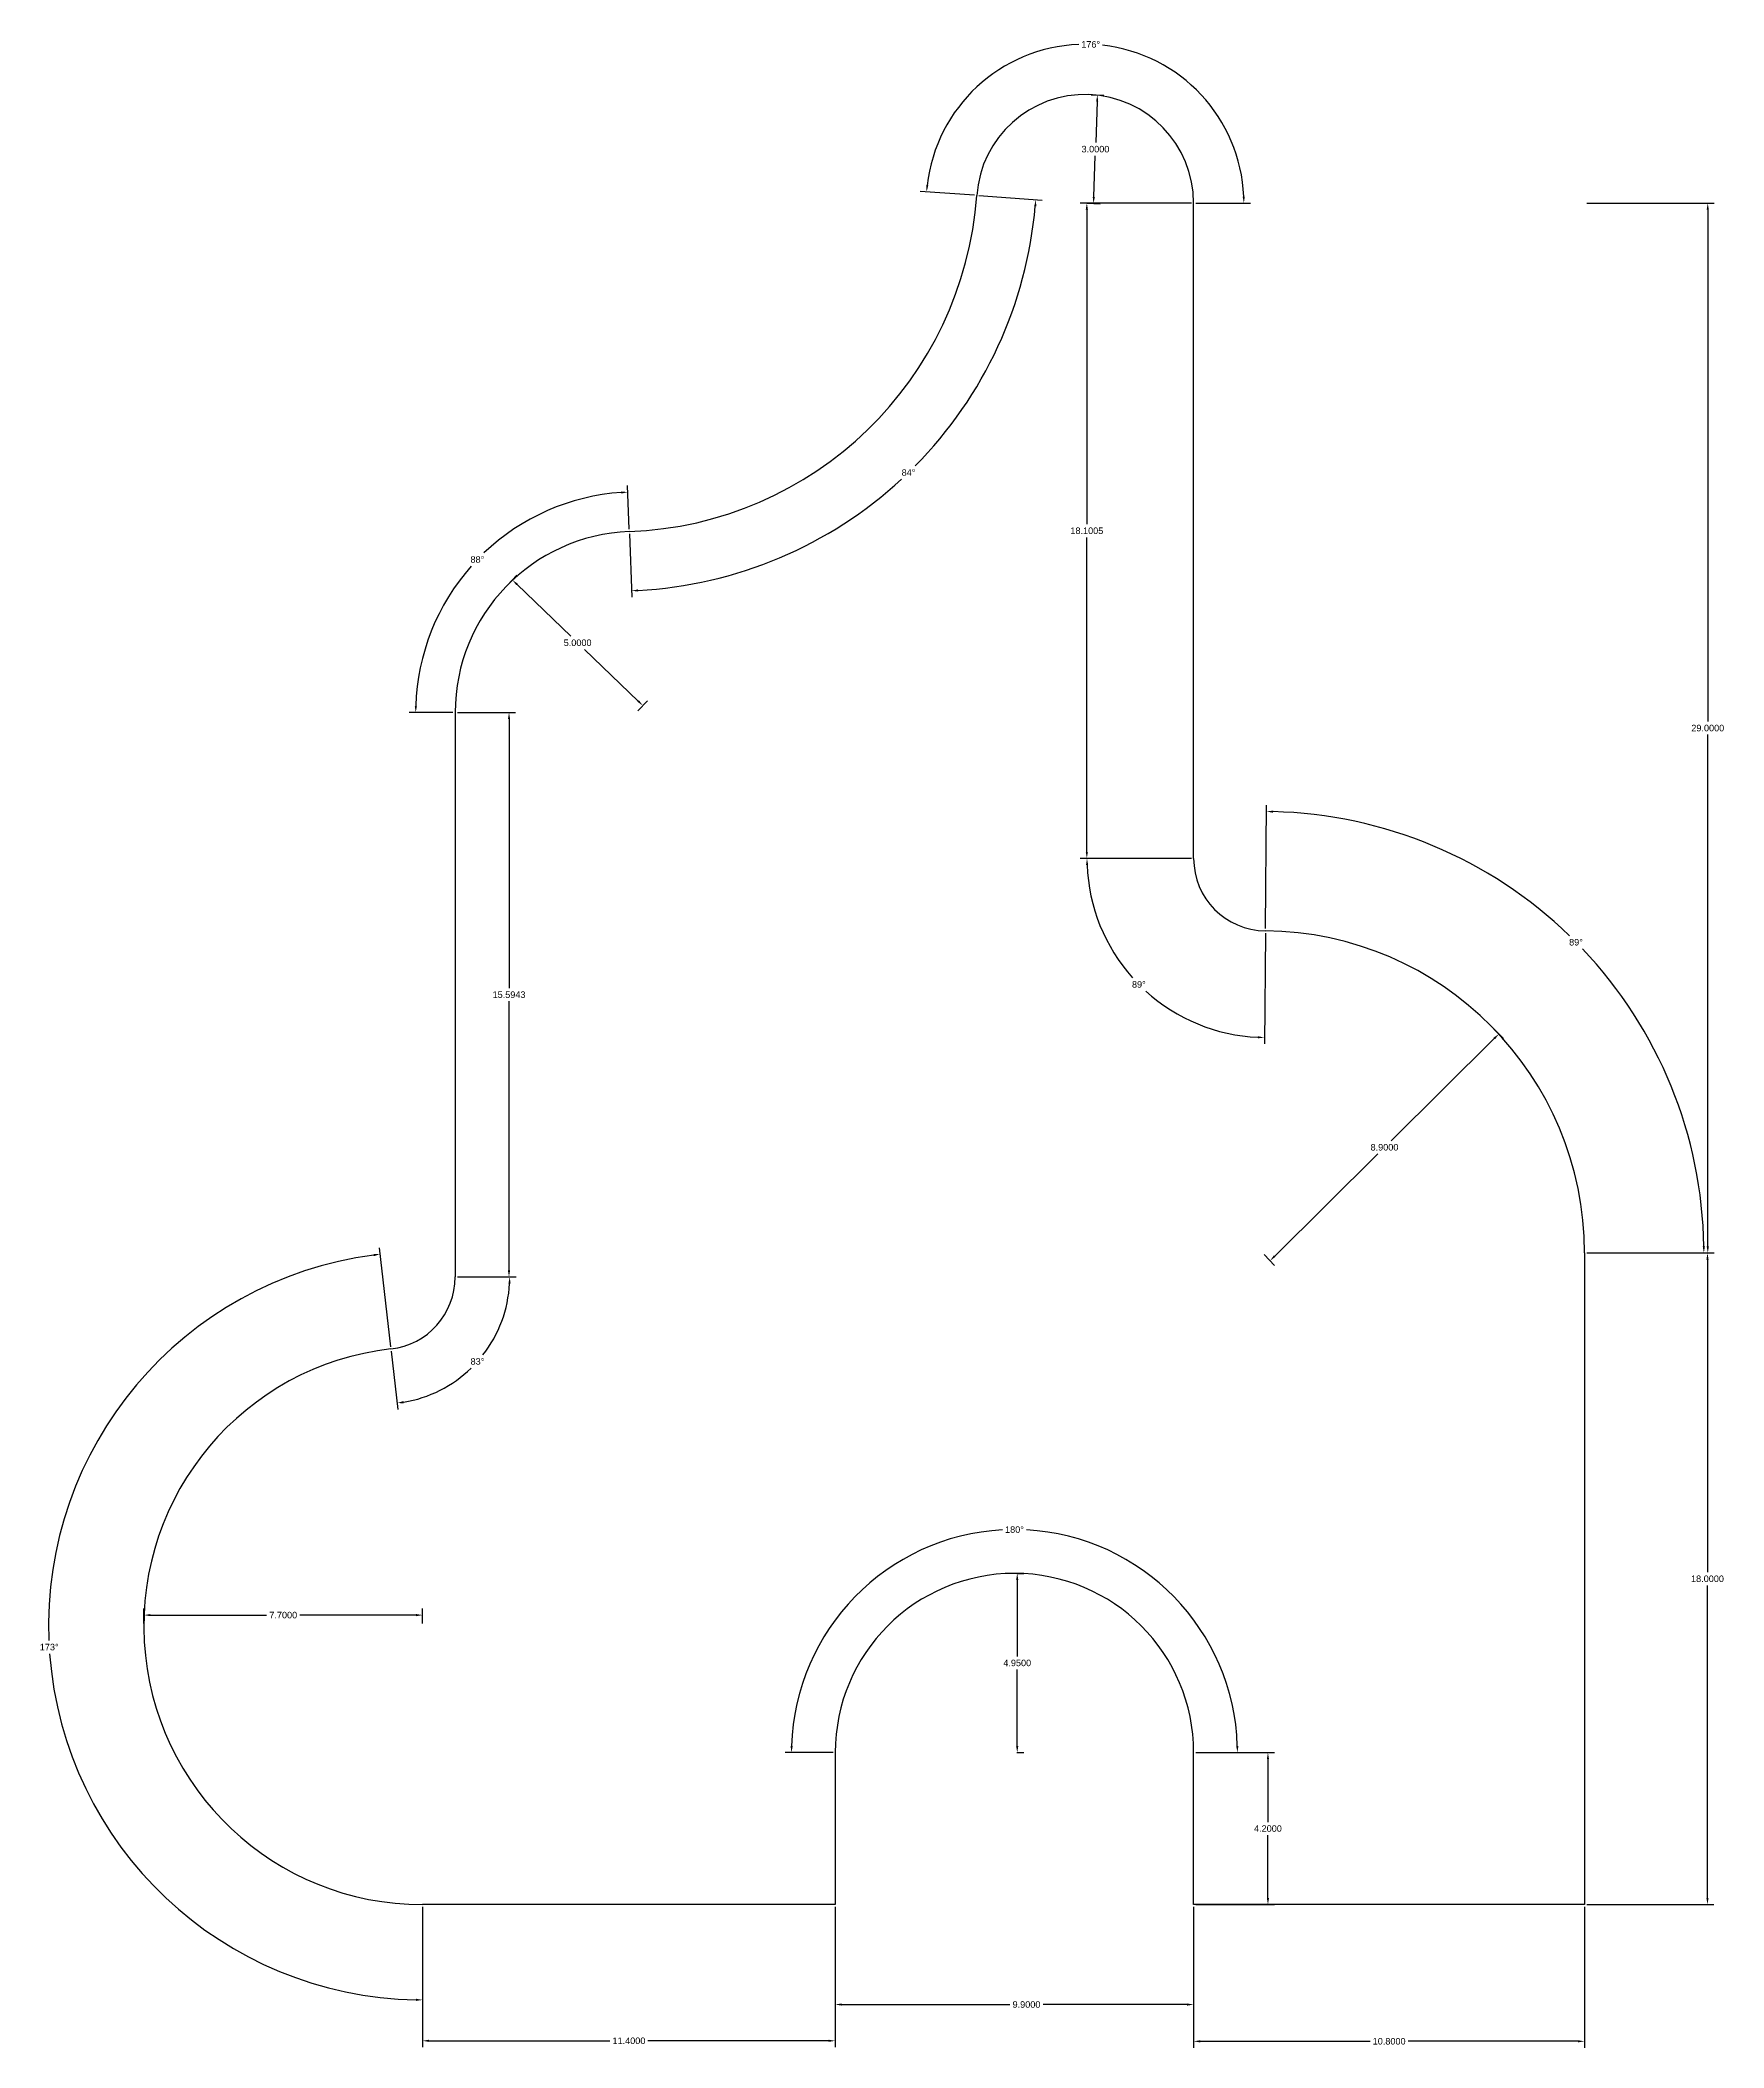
# Model space of a CAD drawing. Header units: inches. Extents: x 62.4 to 108.9, y 15.5 to 71.
import ezdxf

# ---------------------------------------------------------------- set-up
doc = ezdxf.new("R2010")
doc.units = ezdxf.units.IN
doc.header["$MEASUREMENT"] = 0
doc.layers.add('measurements', color=250, linetype='Continuous', lineweight=50, plot=False)
doc.styles.get("Standard").update_dxf_attribs({"font": 'arial.ttf'})
doc.dimstyles.get("Standard").update_dxf_attribs({"dimtxt": 0.18, "dimasz": 0.18, "dimexe": 0.18, "dimexo": 0.0625, "dimgap": 0.09, "dimtad": 0, "dimtih": 1, "dimtoh": 1, "dimdec": 4, "dimzin": 0, "dimdsep": 46, "dimtxsty": 'Standard', "dimcen": 0.09, "dimadec": 0, "dimazin": 0, "dimtfac": 1, "dimtdec": 4, "dimtofl": 0, "dimtmove": 0, "dimatfit": 3, "dimfxl": 1, "dimtolj": 1, "dimtzin": 0, "dimarcsym": 0})

# ---------------------------------------------------------------- blocks, each defined once
blk = doc.blocks.new('*D5')
at = {"layer": 'Defpoints', "color": 0, "transparency": 16777216}
for p in [(94.24, 19.503), (105.04, 19.503), (105.04, 15.727)]:
    blk.add_point(p, dxfattribs=at)
at = {"layer": 'measurements', "color": 0, "lineweight": -2, "transparency": 16777216}
for p, q in [((94.24, 19.44), (94.24, 15.547)), ((105.04, 19.44), (105.04, 15.547)), ((94.42, 15.727), (99.115, 15.727)), ((104.86, 15.727), (100.164, 15.727))]:
    blk.add_line(p, q, dxfattribs=at)
at = {"layer": 'measurements', "color": 0, "transparency": 16777216}
for points in [[(94.42, 15.757), (94.42, 15.697), (94.24, 15.727)], [(104.86, 15.757), (104.86, 15.697), (105.04, 15.727)]]:
    blk.add_solid(points, dxfattribs=at)
at = {"layer": 'measurements', "color": 0, "transparency": 16777216, "insert": (99.64, 15.727), "char_height": 0.18, "attachment_point": 5}
blk.add_mtext('\\A1;10.8000', dxfattribs=at)
blk = doc.blocks.new('*D6')
at = {"layer": 'Defpoints', "color": 0, "transparency": 16777216}
for p in [(84.34, 19.503), (94.24, 19.503), (84.34, 16.743)]:
    blk.add_point(p, dxfattribs=at)
at = {"layer": 'measurements', "color": 0, "lineweight": -2, "transparency": 16777216}
for p, q in [((84.34, 19.44), (84.34, 16.563)), ((94.24, 19.44), (94.24, 16.563)), ((84.52, 16.743), (89.159, 16.743)), ((94.06, 16.743), (90.085, 16.743))]:
    blk.add_line(p, q, dxfattribs=at)
at = {"layer": 'measurements', "color": 0, "transparency": 16777216}
for points in [[(84.52, 16.773), (84.52, 16.713), (84.34, 16.743)], [(94.06, 16.773), (94.06, 16.713), (94.24, 16.743)]]:
    blk.add_solid(points, dxfattribs=at)
at = {"layer": 'measurements', "color": 0, "transparency": 16777216, "insert": (89.622, 16.743), "char_height": 0.18, "attachment_point": 5}
blk.add_mtext('\\A1;9.9000', dxfattribs=at)
blk = doc.blocks.new('*D7')
at = {"layer": 'Defpoints', "color": 0, "transparency": 16777216}
for p in [(72.94, 19.503), (84.34, 19.503), (72.94, 15.741)]:
    blk.add_point(p, dxfattribs=at)
at = {"layer": 'measurements', "color": 0, "lineweight": -2, "transparency": 16777216}
for p, q in [((72.94, 19.44), (72.94, 15.561)), ((84.34, 19.44), (84.34, 15.561)), ((73.12, 15.741), (78.115, 15.741)), ((84.16, 15.741), (79.164, 15.741))]:
    blk.add_line(p, q, dxfattribs=at)
at = {"layer": 'measurements', "color": 0, "transparency": 16777216}
for points in [[(73.12, 15.771), (73.12, 15.711), (72.94, 15.741)], [(84.16, 15.771), (84.16, 15.711), (84.34, 15.741)]]:
    blk.add_solid(points, dxfattribs=at)
at = {"layer": 'measurements', "color": 0, "transparency": 16777216, "insert": (78.64, 15.741), "char_height": 0.18, "attachment_point": 5}
blk.add_mtext('\\A1;11.4000', dxfattribs=at)
blk = doc.blocks.new('*D8')
at = {"layer": 'Defpoints', "color": 0, "transparency": 16777216}
for p in [(89.29, 28.653), (89.29, 23.703), (89.366, 23.703)]:
    blk.add_point(p, dxfattribs=at)
at = {"layer": 'measurements', "color": 0, "lineweight": -2, "transparency": 16777216}
for p, q in [((89.352, 28.653), (89.546, 28.653)), ((89.366, 28.473), (89.366, 26.36)), ((89.366, 23.883), (89.366, 25.996)), ((89.352, 23.703), (89.546, 23.703))]:
    blk.add_line(p, q, dxfattribs=at)
at = {"layer": 'measurements', "color": 0, "transparency": 16777216}
for points in [[(89.336, 28.473), (89.396, 28.473), (89.366, 28.653)], [(89.336, 23.883), (89.396, 23.883), (89.366, 23.703)]]:
    blk.add_solid(points, dxfattribs=at)
at = {"layer": 'measurements', "color": 0, "transparency": 16777216, "insert": (89.366, 26.178), "char_height": 0.18, "attachment_point": 5}
blk.add_mtext('\\A1;4.9500', dxfattribs=at)
blk = doc.blocks.new('*D9')
at = {"layer": 'Defpoints', "color": 0, "transparency": 16777216}
for p in [(105.04, 37.503), (108.434, 37.503), (105.04, 19.503)]:
    blk.add_point(p, dxfattribs=at)
at = {"layer": 'measurements', "color": 0, "lineweight": -2, "transparency": 16777216}
for p, q in [((105.102, 37.503), (108.614, 37.503)), ((108.434, 37.323), (108.434, 28.685)), ((108.434, 19.683), (108.434, 28.321)), ((105.102, 19.503), (108.614, 19.503))]:
    blk.add_line(p, q, dxfattribs=at)
at = {"layer": 'measurements', "color": 0, "transparency": 16777216}
for points in [[(108.404, 37.323), (108.464, 37.323), (108.434, 37.503)], [(108.404, 19.683), (108.464, 19.683), (108.434, 19.503)]]:
    blk.add_solid(points, dxfattribs=at)
at = {"layer": 'measurements', "color": 0, "transparency": 16777216, "insert": (108.434, 28.503), "char_height": 0.18, "attachment_point": 5}
blk.add_mtext('\\A1;18.0000', dxfattribs=at)
blk = doc.blocks.new('*D10')
at = {"layer": 'Defpoints', "color": 0, "transparency": 16777216}
for p in [(105.04, 66.503), (108.442, 66.503), (105.04, 37.503)]:
    blk.add_point(p, dxfattribs=at)
at = {"layer": 'measurements', "color": 0, "lineweight": -2, "transparency": 16777216}
for p, q in [((105.102, 66.503), (108.622, 66.503)), ((108.442, 66.323), (108.442, 52.185)), ((108.442, 37.683), (108.442, 51.821)), ((105.102, 37.503), (108.622, 37.503))]:
    blk.add_line(p, q, dxfattribs=at)
at = {"layer": 'measurements', "color": 0, "transparency": 16777216}
for points in [[(108.412, 66.323), (108.472, 66.323), (108.442, 66.503)], [(108.412, 37.683), (108.472, 37.683), (108.442, 37.503)]]:
    blk.add_solid(points, dxfattribs=at)
at = {"layer": 'measurements', "color": 0, "transparency": 16777216, "insert": (108.442, 52.003), "char_height": 0.18, "attachment_point": 5}
blk.add_mtext('\\A1;29.0000', dxfattribs=at)
blk = doc.blocks.new('*D11')
at = {"layer": 'Defpoints', "color": 0, "transparency": 16777216}
for p in [(94.24, 23.703), (96.292, 23.703), (94.24, 19.503)]:
    blk.add_point(p, dxfattribs=at)
at = {"layer": 'measurements', "color": 0, "lineweight": -2, "transparency": 16777216}
for p, q in [((94.302, 23.703), (96.472, 23.703)), ((96.292, 23.523), (96.292, 21.785)), ((96.292, 19.683), (96.292, 21.421)), ((94.302, 19.503), (96.472, 19.503))]:
    blk.add_line(p, q, dxfattribs=at)
at = {"layer": 'measurements', "color": 0, "transparency": 16777216}
for points in [[(96.262, 23.523), (96.322, 23.523), (96.292, 23.703)], [(96.262, 19.683), (96.322, 19.683), (96.292, 19.503)]]:
    blk.add_solid(points, dxfattribs=at)
at = {"layer": 'measurements', "color": 0, "transparency": 16777216, "insert": (96.292, 21.603), "char_height": 0.18, "attachment_point": 5}
blk.add_mtext('\\A1;4.2000', dxfattribs=at)
blk = doc.blocks.new('*D14')
at = {"layer": 'Defpoints', "color": 0, "transparency": 16777216}
for p in [(71.84, 36.84), (73.84, 36.84), (72.066, 34.853), (73.817, 33.946)]:
    blk.add_point(p, dxfattribs=at)
at = {"layer": 'measurements', "color": 0, "lineweight": -2, "transparency": 16777216}
for p, q in [((73.902, 36.84), (75.525, 36.84)), ((72.073, 34.791), (72.258, 33.178))]:
    blk.add_line(p, q, dxfattribs=at)
for start, end in [(322.1278, 357.0579), (279.4536, 314.1341)]:
    blk.add_arc((71.84, 36.84), 3.506, start, end, dxfattribs=at)
at = {"layer": 'measurements', "color": 0, "transparency": 16777216}
for points in [[(75.311, 36.661), (75.371, 36.66), (75.345, 36.84)], [(72.42, 33.352), (72.411, 33.412), (72.237, 33.357)]]:
    blk.add_solid(points, dxfattribs=at)
at = {"layer": 'measurements', "color": 0, "transparency": 16777216, "insert": (74.455, 34.506), "char_height": 0.18, "attachment_point": 5}
blk.add_mtext('\\A1;83°', dxfattribs=at)
blk = doc.blocks.new('*D15')
at = {"layer": 'Defpoints', "color": 0, "transparency": 16777216}
for p in [(72.066, 34.853), (63.627, 31.677), (72.94, 27.203), (72.94, 19.503)]:
    blk.add_point(p, dxfattribs=at)
at = {"layer": 'measurements', "color": 0, "lineweight": -2, "transparency": 16777216}
for p, q in [((72.059, 34.915), (71.748, 37.647)), ((72.94, 19.44), (72.94, 16.691))]:
    blk.add_line(p, q, dxfattribs=at)
for start, end in [(97.5097, 182.2454), (184.267, 269.0018)]:
    blk.add_arc((72.94, 27.203), 10.332, start, end, dxfattribs=at)
at = {"layer": 'measurements', "color": 0, "transparency": 16777216}
for points in [[(71.586, 37.476), (71.593, 37.416), (71.768, 37.468)], [(72.76, 16.903), (72.759, 16.843), (72.94, 16.871)]]:
    blk.add_solid(points, dxfattribs=at)
at = {"layer": 'measurements', "color": 0, "transparency": 16777216, "insert": (62.625, 26.616), "char_height": 0.18, "attachment_point": 5}
blk.add_mtext('\\A1;173°', dxfattribs=at)
blk = doc.blocks.new('*D16')
at = {"layer": 'Defpoints', "color": 0, "transparency": 16777216}
for p in [(73.84, 52.435), (75.327, 52.435), (73.84, 36.84)]:
    blk.add_point(p, dxfattribs=at)
at = {"layer": 'measurements', "color": 0, "lineweight": -2, "transparency": 16777216}
for p, q in [((73.902, 52.435), (75.507, 52.435)), ((75.327, 52.255), (75.327, 44.819)), ((75.327, 37.02), (75.327, 44.455)), ((73.902, 36.84), (75.507, 36.84))]:
    blk.add_line(p, q, dxfattribs=at)
at = {"layer": 'measurements', "color": 0, "transparency": 16777216}
for points in [[(75.297, 52.255), (75.357, 52.255), (75.327, 52.435)], [(75.297, 37.02), (75.357, 37.02), (75.327, 36.84)]]:
    blk.add_solid(points, dxfattribs=at)
at = {"layer": 'measurements', "color": 0, "transparency": 16777216, "insert": (75.327, 44.637), "char_height": 0.18, "attachment_point": 5}
blk.add_mtext('\\A1;15.5943', dxfattribs=at)
blk = doc.blocks.new('*D17')
at = {"layer": 'Defpoints', "color": 0, "transparency": 16777216}
for p in [(75.663, 57.63), (78.65, 57.431), (73.84, 52.435), (78.84, 52.435)]:
    blk.add_point(p, dxfattribs=at)
at = {"layer": 'measurements', "color": 0, "lineweight": -2, "transparency": 16777216}
for p, q in [((78.648, 57.493), (78.602, 58.7)), ((73.777, 52.435), (72.57, 52.435))]:
    blk.add_line(p, q, dxfattribs=at)
for start, end in [(93.8612, 133.6577), (138.4147, 178.3063)]:
    blk.add_arc((78.84, 52.435), 6.09, start, end, dxfattribs=at)
at = {"layer": 'measurements', "color": 0, "transparency": 16777216}
for points in [[(78.428, 58.54), (78.431, 58.48), (78.609, 58.52)], [(72.783, 52.614), (72.723, 52.615), (72.75, 52.435)]]:
    blk.add_solid(points, dxfattribs=at)
at = {"layer": 'measurements', "color": 0, "transparency": 16777216, "insert": (74.453, 56.658), "char_height": 0.18, "attachment_point": 5}
blk.add_mtext('\\A1;88°', dxfattribs=at)
blk = doc.blocks.new('*D18')
at = {"layer": 'Defpoints', "color": 0, "transparency": 16777216}
for p in [(75.238, 55.903), (78.84, 52.435), (79.023, 52.625)]:
    blk.add_point(p, dxfattribs=at)
at = {"layer": 'measurements', "color": 0, "lineweight": -2, "transparency": 16777216}
for p, q in [((75.281, 55.948), (75.546, 56.223)), ((75.551, 55.969), (77.034, 54.541)), ((78.894, 52.75), (77.411, 54.177)), ((78.883, 52.48), (79.148, 52.755))]:
    blk.add_line(p, q, dxfattribs=at)
at = {"layer": 'measurements', "color": 0, "transparency": 16777216}
for points in [[(75.572, 55.99), (75.53, 55.947), (75.422, 56.093)], [(78.915, 52.772), (78.873, 52.729), (79.023, 52.625)]]:
    blk.add_solid(points, dxfattribs=at)
at = {"layer": 'measurements', "color": 0, "transparency": 16777216, "insert": (77.222, 54.359), "char_height": 0.18, "attachment_point": 5}
blk.add_mtext('\\A1;5.0000', dxfattribs=at)
blk = doc.blocks.new('*D19')
at = {"layer": 'Defpoints', "color": 0, "transparency": 16777216}
for p in [(91.346, 69.501), (91.24, 66.503), (91.474, 66.494)]:
    blk.add_point(p, dxfattribs=at)
at = {"layer": 'measurements', "color": 0, "lineweight": -2, "transparency": 16777216}
for p, q in [((91.408, 69.499), (91.76, 69.486)), ((91.574, 69.313), (91.534, 68.176)), ((91.481, 66.674), (91.521, 67.812)), ((91.302, 66.501), (91.654, 66.488))]:
    blk.add_line(p, q, dxfattribs=at)
at = {"layer": 'measurements', "color": 0, "transparency": 16777216}
for points in [[(91.544, 69.314), (91.604, 69.312), (91.581, 69.493)], [(91.451, 66.675), (91.511, 66.673), (91.474, 66.494)]]:
    blk.add_solid(points, dxfattribs=at)
at = {"layer": 'measurements', "color": 0, "transparency": 16777216, "insert": (91.527, 67.994), "char_height": 0.18, "attachment_point": 5}
blk.add_mtext('\\A1;3.0000', dxfattribs=at)
blk = doc.blocks.new('*D20')
at = {"layer": 'Defpoints', "color": 0, "transparency": 16777216}
for p in [(78.272, 67.424), (88.247, 66.715), (78.65, 57.431), (84.106, 57.356)]:
    blk.add_point(p, dxfattribs=at)
at = {"layer": 'measurements', "color": 0, "lineweight": -2, "transparency": 16777216}
for p, q in [((88.309, 66.711), (90.059, 66.587)), ((78.653, 57.368), (78.719, 55.616))]:
    blk.add_line(p, q, dxfattribs=at)
for start, end in [(315.3262, 355.0511), (273.0539, 312.7489)]:
    blk.add_arc((78.272, 67.424), 11.636, start, end, dxfattribs=at)
at = {"layer": 'measurements', "color": 0, "transparency": 16777216}
for points in [[(89.835, 66.422), (89.895, 66.418), (89.879, 66.599)], [(78.894, 55.774), (78.891, 55.834), (78.712, 55.796)]]:
    blk.add_solid(points, dxfattribs=at)
at = {"layer": 'measurements', "color": 0, "transparency": 16777216, "insert": (86.363, 59.061), "char_height": 0.18, "attachment_point": 5}
blk.add_mtext('\\A1;84°', dxfattribs=at)
blk = doc.blocks.new('*D21')
at = {"layer": 'Defpoints', "color": 0, "transparency": 16777216}
for p in [(93.522, 70.249), (88.247, 66.715), (91.24, 66.503), (94.24, 66.503)]:
    blk.add_point(p, dxfattribs=at)
at = {"layer": 'measurements', "color": 0, "lineweight": -2, "transparency": 16777216}
for p, q in [((88.185, 66.72), (86.684, 66.826)), ((94.302, 66.503), (95.807, 66.503))]:
    blk.add_line(p, q, dxfattribs=at)
for start, end in [(92.2536, 173.5865), (2.3509, 83.6725)]:
    blk.add_arc((91.24, 66.503), 4.387, start, end, dxfattribs=at)
at = {"layer": 'measurements', "color": 0, "transparency": 16777216}
for points in [[(86.91, 66.99), (86.85, 66.996), (86.863, 66.814)], [(95.653, 66.683), (95.593, 66.682), (95.627, 66.503)]]:
    blk.add_solid(points, dxfattribs=at)
at = {"layer": 'measurements', "color": 0, "transparency": 16777216, "insert": (91.395, 70.887), "char_height": 0.18, "attachment_point": 5}
blk.add_mtext('\\A1;176°', dxfattribs=at)
blk = doc.blocks.new('*D22')
at = {"layer": 'Defpoints', "color": 0, "transparency": 16777216}
for p in [(96.221, 46.402), (106.719, 43.568), (96.14, 37.503), (105.04, 37.503)]:
    blk.add_point(p, dxfattribs=at)
at = {"layer": 'measurements', "color": 0, "lineweight": -2, "transparency": 16777216}
for p, q in [((96.222, 46.465), (96.253, 49.877)), ((105.102, 37.503), (108.514, 37.503))]:
    blk.add_line(p, q, dxfattribs=at)
for start, end in [(45.9532, 88.6286), (0.8457, 43.5462)]:
    blk.add_arc((96.14, 37.503), 12.195, start, end, dxfattribs=at)
at = {"layer": 'measurements', "color": 0, "transparency": 16777216}
for points in [[(96.431, 49.664), (96.432, 49.724), (96.251, 49.697)], [(108.363, 37.683), (108.303, 37.683), (108.334, 37.503)]]:
    blk.add_solid(points, dxfattribs=at)
at = {"layer": 'measurements', "color": 0, "transparency": 16777216, "insert": (104.802, 46.086), "char_height": 0.18, "attachment_point": 5}
blk.add_mtext('\\A1;89°', dxfattribs=at)
blk = doc.blocks.new('*D23')
at = {"layer": 'Defpoints', "color": 0, "transparency": 16777216}
for p in [(94.24, 48.402), (96.24, 48.402), (96.221, 46.402), (91.948, 45.942)]:
    blk.add_point(p, dxfattribs=at)
at = {"layer": 'measurements', "color": 0, "lineweight": -2, "transparency": 16777216}
for p, q in [((94.177, 48.402), (91.113, 48.402)), ((96.221, 46.34), (96.193, 43.276))]:
    blk.add_line(p, q, dxfattribs=at)
for start, end in [(182.0849, 221.8424), (227.7849, 267.3894)]:
    blk.add_arc((96.24, 48.402), 4.947, start, end, dxfattribs=at)
at = {"layer": 'measurements', "color": 0, "transparency": 16777216}
for points in [[(91.266, 48.222), (91.326, 48.223), (91.293, 48.402)], [(96.015, 43.491), (96.013, 43.431), (96.194, 43.456)]]:
    blk.add_solid(points, dxfattribs=at)
at = {"layer": 'measurements', "color": 0, "transparency": 16777216, "insert": (92.726, 44.92), "char_height": 0.18, "attachment_point": 5}
blk.add_mtext('\\A1;89°', dxfattribs=at)
blk = doc.blocks.new('*D24')
at = {"layer": 'Defpoints', "color": 0, "transparency": 16777216}
for p in [(102.462, 43.767), (96.14, 37.503), (96.35, 37.29)]:
    blk.add_point(p, dxfattribs=at)
at = {"layer": 'measurements', "color": 0, "lineweight": -2, "transparency": 16777216}
for p, q in [((102.544, 43.428), (99.695, 40.604)), ((102.506, 43.723), (102.799, 43.427)), ((96.478, 37.417), (99.328, 40.24)), ((96.184, 37.458), (96.477, 37.162))]:
    blk.add_line(p, q, dxfattribs=at)
at = {"layer": 'measurements', "color": 0, "transparency": 16777216}
for points in [[(102.523, 43.449), (102.566, 43.407), (102.672, 43.555)], [(96.457, 37.438), (96.499, 37.396), (96.35, 37.29)]]:
    blk.add_solid(points, dxfattribs=at)
at = {"layer": 'measurements', "color": 0, "transparency": 16777216, "insert": (99.511, 40.422), "char_height": 0.18, "attachment_point": 5}
blk.add_mtext('\\A1;8.9000', dxfattribs=at)
blk = doc.blocks.new('*D25')
at = {"layer": 'Defpoints', "color": 0, "transparency": 16777216}
for p in [(91.289, 66.503), (94.24, 66.503), (94.24, 48.402)]:
    blk.add_point(p, dxfattribs=at)
at = {"layer": 'measurements', "color": 0, "lineweight": -2, "transparency": 16777216}
for p, q in [((94.177, 66.503), (91.109, 66.503)), ((91.289, 66.323), (91.289, 57.634)), ((91.289, 48.582), (91.289, 57.271)), ((94.177, 48.402), (91.109, 48.402))]:
    blk.add_line(p, q, dxfattribs=at)
at = {"layer": 'measurements', "color": 0, "transparency": 16777216}
for points in [[(91.259, 66.323), (91.319, 66.323), (91.289, 66.503)], [(91.259, 48.582), (91.319, 48.582), (91.289, 48.402)]]:
    blk.add_solid(points, dxfattribs=at)
at = {"layer": 'measurements', "color": 0, "transparency": 16777216, "insert": (91.289, 57.453), "char_height": 0.18, "attachment_point": 5}
blk.add_mtext('\\A1;18.1005', dxfattribs=at)
blk = doc.blocks.new('*D26')
at = {"layer": 'Defpoints', "color": 0, "transparency": 16777216}
for p in [(65.24, 27.203), (72.94, 27.5), (72.94, 27.203)]:
    blk.add_point(p, dxfattribs=at)
at = {"layer": 'measurements', "color": 0, "lineweight": -2, "transparency": 16777216}
for p, q in [((65.24, 27.265), (65.24, 27.68)), ((65.42, 27.5), (68.627, 27.5)), ((72.76, 27.5), (69.552, 27.5)), ((72.94, 27.265), (72.94, 27.68))]:
    blk.add_line(p, q, dxfattribs=at)
at = {"layer": 'measurements', "color": 0, "transparency": 16777216}
for points in [[(65.42, 27.53), (65.42, 27.47), (65.24, 27.5)], [(72.76, 27.53), (72.76, 27.47), (72.94, 27.5)]]:
    blk.add_solid(points, dxfattribs=at)
at = {"layer": 'measurements', "color": 0, "transparency": 16777216, "insert": (69.09, 27.5), "char_height": 0.18, "attachment_point": 5}
blk.add_mtext('\\A1;7.7000', dxfattribs=at)
blk = doc.blocks.new('*D27')
at = {"layer": 'Defpoints', "color": 0, "transparency": 16777216}
for p in [(92.369, 29.036), (84.34, 23.703), (89.29, 23.703), (94.24, 23.703)]:
    blk.add_point(p, dxfattribs=at)
at = {"layer": 'measurements', "color": 0, "lineweight": -2, "transparency": 16777216}
for p, q in [((84.277, 23.703), (82.951, 23.703)), ((94.302, 23.703), (95.628, 23.703))]:
    blk.add_line(p, q, dxfattribs=at)
for start, end in [(93.0531, 178.3254), (1.6746, 86.9469)]:
    blk.add_arc((89.29, 23.703), 6.159, start, end, dxfattribs=at)
at = {"layer": 'measurements', "color": 0, "transparency": 16777216}
for points in [[(83.164, 23.882), (83.104, 23.883), (83.131, 23.703)], [(95.476, 23.883), (95.416, 23.882), (95.448, 23.703)]]:
    blk.add_solid(points, dxfattribs=at)
at = {"layer": 'measurements', "color": 0, "transparency": 16777216, "insert": (89.29, 29.861), "char_height": 0.18, "attachment_point": 5}
blk.add_mtext('\\A1;180°', dxfattribs=at)

msp = doc.modelspace()

# ---------------------------------------------------------------- linework, layer by layer
for p, q in [((94.23959, 48.40234), (94.23959, 66.5028)), ((73.83959, 52.45257), (73.83959, 36.84023)), ((105.03959, 37.5028), (105.03959, 19.5028)), ((84.33959, 23.7028), (84.33959, 19.5028)), ((94.23959, 19.5028), (94.23959, 23.7028)), ((84.33959, 19.5028), (72.93959, 19.5028)), ((105.03959, 19.5028), (94.23959, 19.5028))]:
    msp.add_line(p, q)
for centre, radius, start, end in [((91.23959, 66.5028), 3, 0, 175.93745), ((78.27226, 67.42379), 10, 272.167577, 355.93745), ((78.83959, 52.43453), 5, 92.167577, 180), ((96.23959, 48.40234), 2, 180, 269.474343), ((96.13959, 37.5028), 8.9, 0, 89.474343), ((71.83959, 36.84023), 2, 276.511467, 0), ((72.93959, 27.2028), 7.7, 96.511467, 270), ((89.28959, 23.7028), 4.95, 0, 180)]:
    msp.add_arc(centre, radius, start, end)

# ---------------------------------------------------------------- dimensions: what is measured, and where the dimension line sits
at = {"layer": 'measurements'}
for base, center, p1, p2, picture, middle in [((93.52235, 70.24929), (91.23959, 66.5028), (94.23959, 66.5028), (88.24713, 66.71534), '*D21', (91.3951, 70.8872)), ((84.10621, 57.35601), (78.27226, 67.42379), (78.65048, 57.43095), (88.24713, 66.71534), '*D20', (86.36294, 59.06101)), ((75.66278, 57.62979), (78.83959, 52.43453), (78.65048, 57.43095), (73.83959, 52.43453), '*D17', (74.45294, 56.65829)), ((106.71903, 43.56778), (96.13959, 37.5028), (105.03959, 37.5028), (96.22125, 46.40243), '*D22', (104.80194, 46.08604)), ((91.94796, 45.94203), (96.23959, 48.40234), (94.23959, 48.40234), (96.22125, 46.40243), '*D23', (92.72564, 44.92048)), ((63.62676, 31.67657), (72.93959, 27.2028), (72.0664, 34.85313), (72.93959, 19.5028), '*D15', (62.62459, 26.61604)), ((73.81725, 33.94555), (71.83959, 36.84023), (72.0664, 34.85313), (73.83959, 36.84023), '*D14', (74.45532, 34.50608)), ((92.36894, 29.03638), (89.28959, 23.7028), (94.23959, 23.7028), (84.33959, 23.7028), '*D27', (89.28959, 29.86149))]:
    dim = msp.add_angular_dim_3p(base=base, center=center, p1=p1, p2=p2, dimstyle='Standard', dxfattribs=at)
    dim.commit()
    dim.dimension.update_dxf_attribs({"geometry": picture, "text_midpoint": middle})
for p1, p2, distance, picture, middle in [((91.34593, 69.50092), (91.23959, 66.5028), 0.23482, '*D19', (91.52744, 67.99354)), ((75.23782, 55.90256), (78.83959, 52.43453), 0.26495, '*D18', (77.22248, 54.3594)), ((102.46165, 43.76712), (96.13959, 37.5028), 0.29926, '*D24', (99.51126, 40.42238))]:
    dim = msp.add_aligned_dim(p1=p1, p2=p2, distance=distance, dimstyle='Standard', dxfattribs=at)
    dim.commit()
    dim.dimension.update_dxf_attribs({"geometry": picture, "text_midpoint": middle})
for base, p1, p2, picture, middle in [((91.28907, 66.5028), (94.23959, 48.40234), (94.23959, 66.5028), '*D25', (91.28907, 57.45257)), ((108.44162, 66.5028), (105.03959, 37.5028), (105.03959, 66.5028), '*D10', (108.44162, 52.0028)), ((75.3271, 52.43453), (73.83959, 36.84023), (73.83959, 52.43453), '*D16', (75.3271, 44.63738)), ((108.43389, 37.5028), (105.03959, 19.5028), (105.03959, 37.5028), '*D9', (108.43389, 28.5028)), ((89.36579, 23.7028), (89.28959, 28.6528), (89.28959, 23.7028), '*D8', (89.36579, 26.1778)), ((96.29233, 23.7028), (94.23959, 19.5028), (94.23959, 23.7028), '*D11', (96.29233, 21.6028))]:
    dim = msp.add_linear_dim(base=base, p1=p1, p2=p2, angle=90, dimstyle='Standard', dxfattribs=at)
    dim.commit()
    dim.dimension.update_dxf_attribs({"geometry": picture, "text_midpoint": middle})
for base, p1, p2, picture, middle in [((72.93959, 27.50012), (65.23959, 27.2028), (72.93959, 27.2028), '*D26', (69.08959, 27.50012)), ((72.93959, 15.7414), (84.33959, 19.5028), (72.93959, 19.5028), '*D7', (78.63959, 15.7414)), ((105.03959, 15.72654), (94.23959, 19.5028), (105.03959, 19.5028), '*D5', (99.63959, 15.72654))]:
    dim = msp.add_linear_dim(base=base, p1=p1, p2=p2, dimstyle='Standard', dxfattribs=at)
    dim.commit()
    dim.dimension.update_dxf_attribs({"geometry": picture, "text_midpoint": middle})
dim = msp.add_linear_dim(base=(84.33959, 16.74258), p1=(94.23959, 19.5028), p2=(84.33959, 19.5028), dimstyle='Standard', dxfattribs=at)
dim.commit()
dim.dimension.update_dxf_attribs({"geometry": '*D6', "text_midpoint": (89.62185, 16.74258), "dimtype": 160})

doc.saveas('drawing.dxf')
